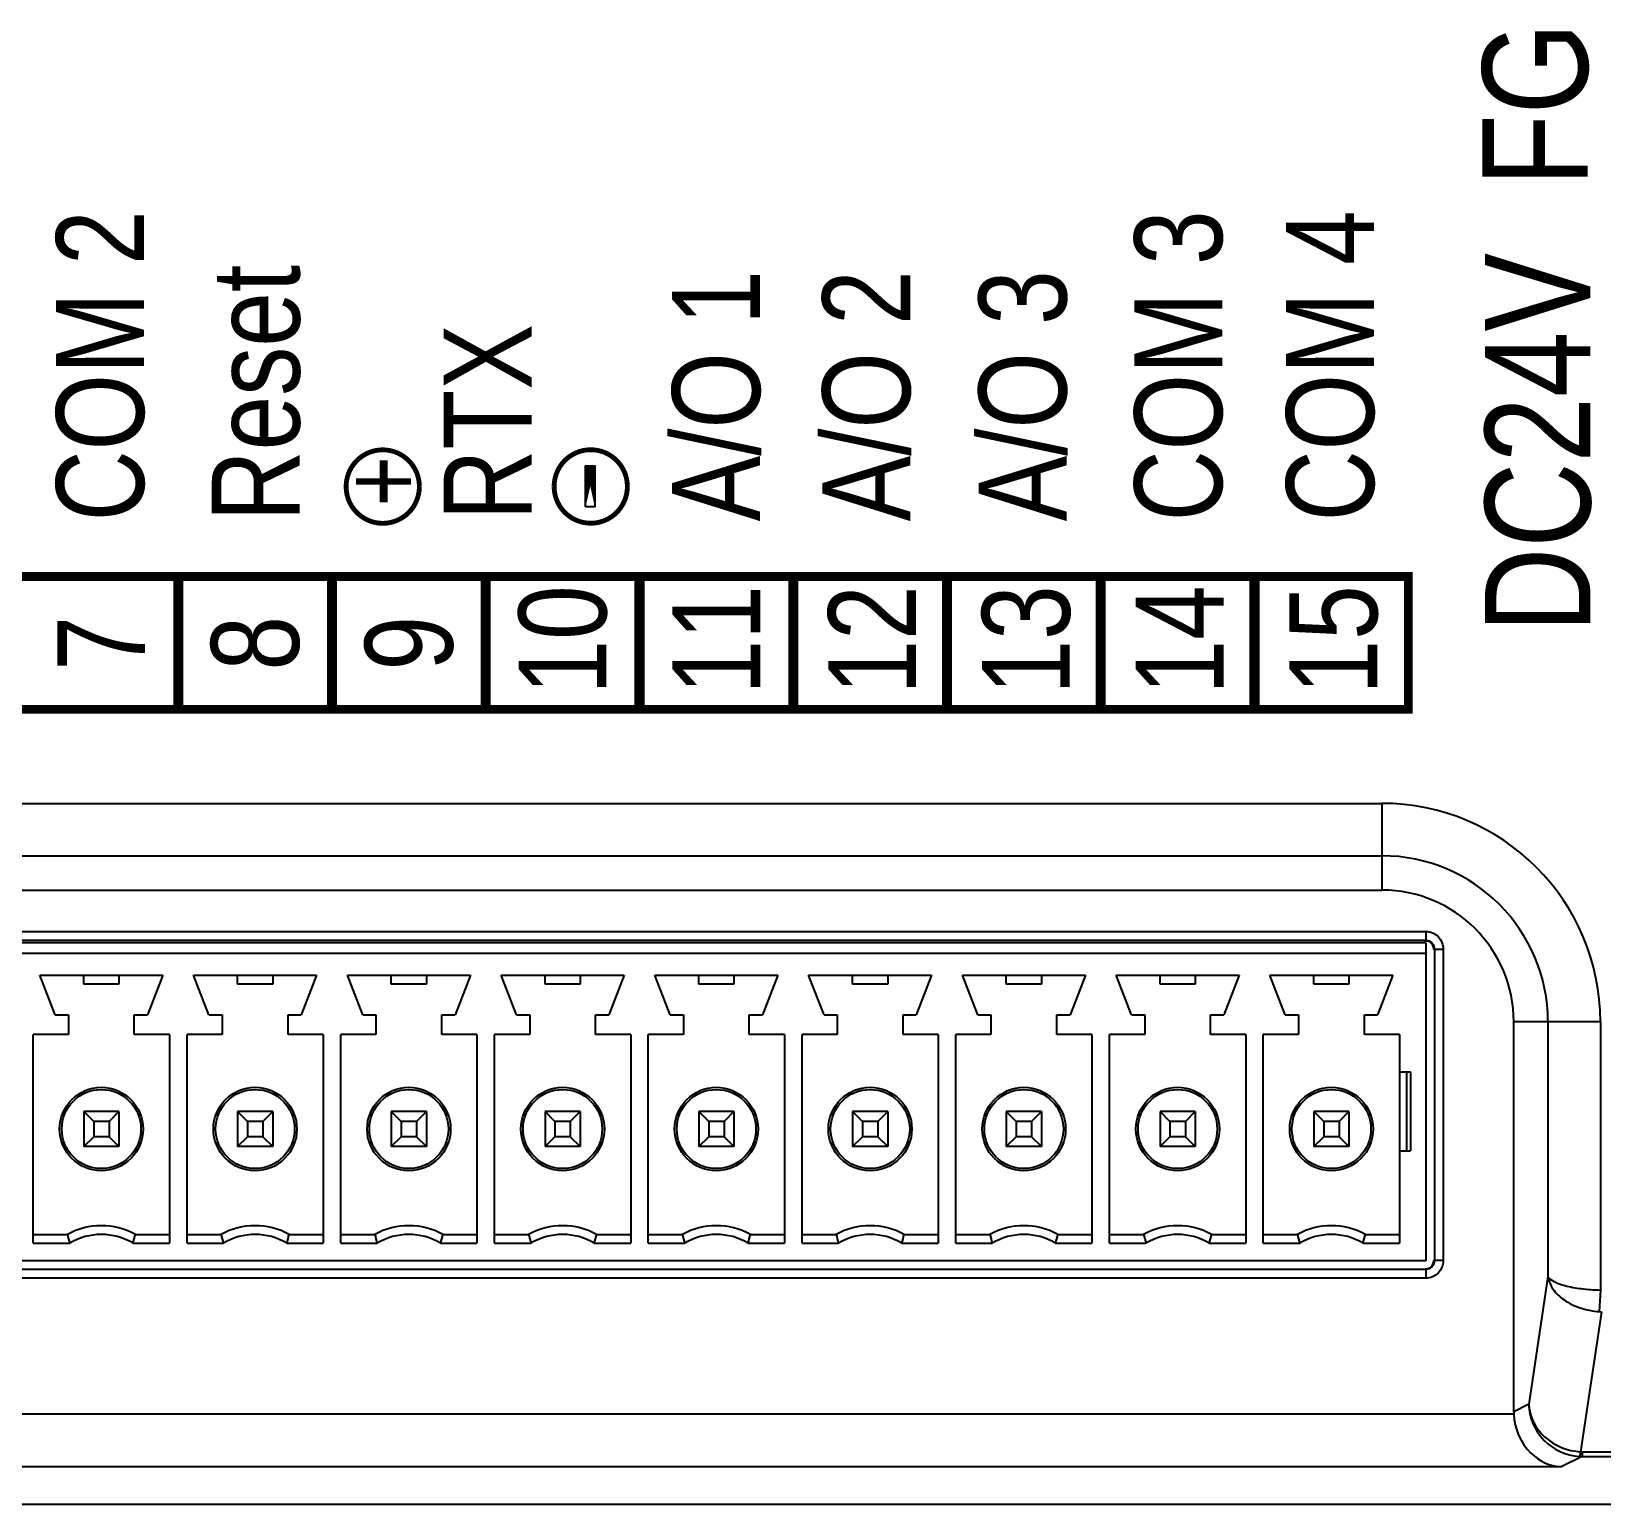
# Model space of a CAD drawing. Header units: millimetres. Extents: x 5329 to 6973, y -914 to -356.
# Drawn here: x 6565.53 to 6601.28, y -530.05 to -496.51 of the extents above; entities that cross this region are included whole.
import ezdxf

# ---------------------------------------------------------------- set-up
doc = ezdxf.new("R2010")
doc.units = ezdxf.units.MM
doc.layers.get('0').update_dxf_attribs({"linetype": 'CONTINUOUS'})
doc.styles.get("Standard").update_dxf_attribs({"font": 'gulim.ttc', "width": 0.8, "height": 2})

msp = doc.modelspace()

# ---------------------------------------------------------------- linework, layer by layer
at = {"color": 7, "linetype": 'Continuous'}
for p, q in [((6544.976, -514.086), (6596.276, -514.086)), ((6596.276, -514.086), (6596.276, -516.06)), ((6544.976, -515.279), (6596.276, -515.279)), ((6544.976, -516.06), (6596.276, -516.06)), ((6543.979, -517.003), (6597.272, -517.003)), ((6543.979, -517.203), (6597.272, -517.203)), ((6597.272, -517.003), (6597.272, -517.203)), ((6597.276, -517.26), (6543.976, -517.26)), ((6543.976, -517.5), (6597.276, -517.5)), ((6597.276, -517.26), (6597.276, -524.5)), ((6597.472, -517.403), (6597.672, -517.403)), ((6597.472, -517.403), (6597.472, -524.496)), ((6597.672, -517.403), (6597.672, -524.496)), ((6565.726, -518), (6568.526, -518)), ((6566.076, -518.9), (6565.726, -518)), ((6566.726, -518.2), (6566.726, -518)), ((6567.526, -518.2), (6566.726, -518.2)), ((6567.526, -518), (6567.526, -518.2)), ((6568.526, -518), (6568.176, -518.9)), ((6569.226, -518), (6572.026, -518)), ((6569.576, -518.9), (6569.226, -518)), ((6570.226, -518.2), (6570.226, -518)), ((6571.026, -518.2), (6570.226, -518.2)), ((6571.026, -518), (6571.026, -518.2)), ((6572.026, -518), (6571.676, -518.9)), ((6572.726, -518), (6575.526, -518)), ((6573.076, -518.9), (6572.726, -518)), ((6573.726, -518.2), (6573.726, -518)), ((6574.526, -518.2), (6573.726, -518.2)), ((6574.526, -518), (6574.526, -518.2)), ((6575.526, -518), (6575.176, -518.9)), ((6576.226, -518), (6579.026, -518)), ((6576.576, -518.9), (6576.226, -518)), ((6577.226, -518.2), (6577.226, -518)), ((6578.026, -518.2), (6577.226, -518.2)), ((6578.026, -518), (6578.026, -518.2)), ((6579.026, -518), (6578.676, -518.9)), ((6579.726, -518), (6582.526, -518)), ((6580.076, -518.9), (6579.726, -518)), ((6580.726, -518.2), (6580.726, -518)), ((6581.526, -518.2), (6580.726, -518.2)), ((6581.526, -518), (6581.526, -518.2)), ((6582.526, -518), (6582.176, -518.9)), ((6583.226, -518), (6586.026, -518)), ((6583.576, -518.9), (6583.226, -518)), ((6584.226, -518.2), (6584.226, -518)), ((6585.026, -518.2), (6584.226, -518.2)), ((6585.026, -518), (6585.026, -518.2)), ((6586.026, -518), (6585.676, -518.9)), ((6586.726, -518), (6589.526, -518)), ((6587.076, -518.9), (6586.726, -518)), ((6587.726, -518.2), (6587.726, -518)), ((6588.526, -518.2), (6587.726, -518.2)), ((6588.526, -518), (6588.526, -518.2)), ((6589.526, -518), (6589.176, -518.9)), ((6590.226, -518), (6593.026, -518)), ((6590.576, -518.9), (6590.226, -518)), ((6591.226, -518.2), (6591.226, -518)), ((6592.026, -518.2), (6591.226, -518.2)), ((6592.026, -518), (6592.026, -518.2)), ((6593.026, -518), (6592.676, -518.9)), ((6593.726, -518), (6596.526, -518)), ((6594.076, -518.9), (6593.726, -518)), ((6594.726, -518.2), (6594.726, -518)), ((6595.526, -518.2), (6594.726, -518.2)), ((6595.526, -518), (6595.526, -518.2)), ((6596.526, -518), (6596.176, -518.9)), ((6566.076, -518.9), (6566.376, -518.9)), ((6566.376, -518.9), (6566.376, -519.35)), ((6567.876, -518.9), (6568.176, -518.9)), ((6567.876, -519.35), (6567.876, -518.9)), ((6569.576, -518.9), (6569.876, -518.9)), ((6569.876, -518.9), (6569.876, -519.35)), ((6571.376, -518.9), (6571.676, -518.9)), ((6571.376, -519.35), (6571.376, -518.9)), ((6573.076, -518.9), (6573.376, -518.9)), ((6573.376, -518.9), (6573.376, -519.35)), ((6574.876, -518.9), (6575.176, -518.9)), ((6574.876, -519.35), (6574.876, -518.9)), ((6576.576, -518.9), (6576.876, -518.9)), ((6576.876, -518.9), (6576.876, -519.35)), ((6578.376, -518.9), (6578.676, -518.9)), ((6578.376, -519.35), (6578.376, -518.9)), ((6580.076, -518.9), (6580.376, -518.9)), ((6580.376, -518.9), (6580.376, -519.35)), ((6581.876, -518.9), (6582.176, -518.9)), ((6581.876, -519.35), (6581.876, -518.9)), ((6583.576, -518.9), (6583.876, -518.9)), ((6583.876, -518.9), (6583.876, -519.35)), ((6585.376, -518.9), (6585.676, -518.9)), ((6585.376, -519.35), (6585.376, -518.9)), ((6587.076, -518.9), (6587.376, -518.9)), ((6587.376, -518.9), (6587.376, -519.35)), ((6588.876, -518.9), (6589.176, -518.9)), ((6588.876, -519.35), (6588.876, -518.9)), ((6590.576, -518.9), (6590.876, -518.9)), ((6590.876, -518.9), (6590.876, -519.35)), ((6592.376, -518.9), (6592.676, -518.9)), ((6592.376, -519.35), (6592.376, -518.9)), ((6594.076, -518.9), (6594.376, -518.9)), ((6594.376, -518.9), (6594.376, -519.35)), ((6595.876, -518.9), (6596.176, -518.9)), ((6595.876, -519.35), (6595.876, -518.9)), ((6601.25, -519.06), (6599.276, -519.06)), ((6599.276, -527.937), (6599.276, -519.06)), ((6600.056, -519.06), (6600.056, -524.855)), ((6601.25, -519.06), (6601.25, -525.166)), ((6566.376, -519.35), (6565.576, -519.35)), ((6565.576, -524.1), (6565.576, -519.35)), ((6568.676, -519.35), (6567.876, -519.35)), ((6568.676, -519.35), (6568.676, -524.1)), ((6569.876, -519.35), (6569.076, -519.35)), ((6569.076, -524.1), (6569.076, -519.35)), ((6572.176, -519.35), (6571.376, -519.35)), ((6572.176, -519.35), (6572.176, -524.1)), ((6573.376, -519.35), (6572.576, -519.35)), ((6572.576, -524.1), (6572.576, -519.35)), ((6575.676, -519.35), (6574.876, -519.35)), ((6575.676, -519.35), (6575.676, -524.1)), ((6576.876, -519.35), (6576.076, -519.35)), ((6576.076, -524.1), (6576.076, -519.35)), ((6579.176, -519.35), (6578.376, -519.35)), ((6579.176, -519.35), (6579.176, -524.1)), ((6580.376, -519.35), (6579.576, -519.35)), ((6579.576, -524.1), (6579.576, -519.35)), ((6582.676, -519.35), (6581.876, -519.35)), ((6582.676, -519.35), (6582.676, -524.1)), ((6583.876, -519.35), (6583.076, -519.35)), ((6583.076, -524.1), (6583.076, -519.35)), ((6586.176, -519.35), (6585.376, -519.35)), ((6586.176, -519.35), (6586.176, -524.1)), ((6587.376, -519.35), (6586.576, -519.35)), ((6586.576, -524.1), (6586.576, -519.35)), ((6589.676, -519.35), (6588.876, -519.35)), ((6589.676, -519.35), (6589.676, -524.1)), ((6590.876, -519.35), (6590.076, -519.35)), ((6590.076, -524.1), (6590.076, -519.35)), ((6593.176, -519.35), (6592.376, -519.35)), ((6593.176, -519.35), (6593.176, -524.1)), ((6594.376, -519.35), (6593.576, -519.35)), ((6593.576, -524.1), (6593.576, -519.35)), ((6596.676, -519.35), (6595.876, -519.35)), ((6596.676, -519.35), (6596.676, -524.1)), ((6596.676, -520.2), (6596.926, -520.2)), ((6596.845, -522), (6596.845, -520.2)), ((6596.926, -520.2), (6596.926, -522)), ((6567.526, -521.1), (6566.726, -521.1)), ((6566.951, -521.325), (6566.726, -521.1)), ((6566.726, -521.1), (6566.726, -521.9)), ((6567.526, -521.1), (6567.301, -521.325)), ((6567.526, -521.1), (6567.526, -521.9)), ((6571.026, -521.1), (6570.226, -521.1)), ((6570.451, -521.325), (6570.226, -521.1)), ((6570.226, -521.1), (6570.226, -521.9)), ((6571.026, -521.1), (6570.801, -521.325)), ((6571.026, -521.1), (6571.026, -521.9)), ((6574.526, -521.1), (6573.726, -521.1)), ((6573.951, -521.325), (6573.726, -521.1)), ((6573.726, -521.1), (6573.726, -521.9)), ((6574.526, -521.1), (6574.301, -521.325)), ((6574.526, -521.1), (6574.526, -521.9)), ((6578.026, -521.1), (6577.226, -521.1)), ((6577.451, -521.325), (6577.226, -521.1)), ((6577.226, -521.1), (6577.226, -521.9)), ((6578.026, -521.1), (6577.801, -521.325)), ((6578.026, -521.1), (6578.026, -521.9)), ((6581.526, -521.1), (6580.726, -521.1)), ((6580.951, -521.325), (6580.726, -521.1)), ((6580.726, -521.1), (6580.726, -521.9)), ((6581.526, -521.1), (6581.301, -521.325)), ((6581.526, -521.1), (6581.526, -521.9)), ((6585.026, -521.1), (6584.226, -521.1)), ((6584.451, -521.325), (6584.226, -521.1)), ((6584.226, -521.1), (6584.226, -521.9)), ((6585.026, -521.1), (6584.801, -521.325)), ((6585.026, -521.1), (6585.026, -521.9)), ((6588.526, -521.1), (6587.726, -521.1)), ((6587.951, -521.325), (6587.726, -521.1)), ((6587.726, -521.1), (6587.726, -521.9)), ((6588.526, -521.1), (6588.301, -521.325)), ((6588.526, -521.1), (6588.526, -521.9)), ((6592.026, -521.1), (6591.226, -521.1)), ((6591.451, -521.325), (6591.226, -521.1)), ((6591.226, -521.1), (6591.226, -521.9)), ((6592.026, -521.1), (6591.801, -521.325)), ((6592.026, -521.1), (6592.026, -521.9)), ((6595.526, -521.1), (6594.726, -521.1)), ((6594.951, -521.325), (6594.726, -521.1)), ((6594.726, -521.1), (6594.726, -521.9)), ((6595.526, -521.1), (6595.301, -521.325)), ((6595.526, -521.1), (6595.526, -521.9)), ((6567.301, -521.325), (6566.951, -521.325)), ((6566.951, -521.325), (6566.951, -521.675)), ((6567.301, -521.325), (6567.301, -521.675)), ((6570.801, -521.325), (6570.451, -521.325)), ((6570.451, -521.325), (6570.451, -521.675)), ((6570.801, -521.325), (6570.801, -521.675)), ((6574.301, -521.325), (6573.951, -521.325)), ((6573.951, -521.325), (6573.951, -521.675)), ((6574.301, -521.325), (6574.301, -521.675)), ((6577.801, -521.325), (6577.451, -521.325)), ((6577.451, -521.325), (6577.451, -521.675)), ((6577.801, -521.325), (6577.801, -521.675)), ((6581.301, -521.325), (6580.951, -521.325)), ((6580.951, -521.325), (6580.951, -521.675)), ((6581.301, -521.325), (6581.301, -521.675)), ((6584.801, -521.325), (6584.451, -521.325)), ((6584.451, -521.325), (6584.451, -521.675)), ((6584.801, -521.325), (6584.801, -521.675)), ((6588.301, -521.325), (6587.951, -521.325)), ((6587.951, -521.325), (6587.951, -521.675)), ((6588.301, -521.325), (6588.301, -521.675)), ((6591.801, -521.325), (6591.451, -521.325)), ((6591.451, -521.325), (6591.451, -521.675)), ((6591.801, -521.325), (6591.801, -521.675)), ((6595.301, -521.325), (6594.951, -521.325)), ((6594.951, -521.325), (6594.951, -521.675)), ((6595.301, -521.325), (6595.301, -521.675)), ((6566.726, -521.9), (6566.951, -521.675)), ((6567.301, -521.675), (6566.951, -521.675)), ((6567.301, -521.675), (6567.526, -521.9)), ((6570.226, -521.9), (6570.451, -521.675)), ((6570.801, -521.675), (6570.451, -521.675)), ((6570.801, -521.675), (6571.026, -521.9)), ((6573.726, -521.9), (6573.951, -521.675)), ((6574.301, -521.675), (6573.951, -521.675)), ((6574.301, -521.675), (6574.526, -521.9)), ((6577.226, -521.9), (6577.451, -521.675)), ((6577.801, -521.675), (6577.451, -521.675)), ((6577.801, -521.675), (6578.026, -521.9)), ((6580.726, -521.9), (6580.951, -521.675)), ((6581.301, -521.675), (6580.951, -521.675)), ((6581.301, -521.675), (6581.526, -521.9)), ((6584.226, -521.9), (6584.451, -521.675)), ((6584.801, -521.675), (6584.451, -521.675)), ((6584.801, -521.675), (6585.026, -521.9)), ((6587.726, -521.9), (6587.951, -521.675)), ((6588.301, -521.675), (6587.951, -521.675)), ((6588.301, -521.675), (6588.526, -521.9)), ((6591.226, -521.9), (6591.451, -521.675)), ((6591.801, -521.675), (6591.451, -521.675)), ((6591.801, -521.675), (6592.026, -521.9)), ((6594.726, -521.9), (6594.951, -521.675)), ((6595.301, -521.675), (6594.951, -521.675)), ((6595.301, -521.675), (6595.526, -521.9)), ((6567.526, -521.9), (6566.726, -521.9)), ((6571.026, -521.9), (6570.226, -521.9)), ((6574.526, -521.9), (6573.726, -521.9)), ((6578.026, -521.9), (6577.226, -521.9)), ((6581.526, -521.9), (6580.726, -521.9)), ((6585.026, -521.9), (6584.226, -521.9)), ((6588.526, -521.9), (6587.726, -521.9)), ((6592.026, -521.9), (6591.226, -521.9)), ((6595.526, -521.9), (6594.726, -521.9)), ((6596.676, -522), (6596.926, -522)), ((6565.576, -523.9), (6566.351, -523.9)), ((6567.9, -523.9), (6568.676, -523.9)), ((6569.076, -523.9), (6569.851, -523.9)), ((6571.4, -523.9), (6572.176, -523.9)), ((6572.576, -523.9), (6573.351, -523.9)), ((6574.9, -523.9), (6575.676, -523.9)), ((6576.076, -523.9), (6576.851, -523.9)), ((6578.4, -523.9), (6579.176, -523.9)), ((6579.576, -523.9), (6580.351, -523.9)), ((6581.9, -523.9), (6582.676, -523.9)), ((6583.076, -523.9), (6583.851, -523.9)), ((6585.4, -523.9), (6586.176, -523.9)), ((6586.576, -523.9), (6587.351, -523.9)), ((6588.9, -523.9), (6589.676, -523.9)), ((6590.076, -523.9), (6590.851, -523.9)), ((6592.4, -523.9), (6593.176, -523.9)), ((6593.576, -523.9), (6594.351, -523.9)), ((6595.9, -523.9), (6596.676, -523.9)), ((6565.576, -524.1), (6566.405, -524.1)), ((6567.847, -524.1), (6568.676, -524.1)), ((6569.076, -524.1), (6569.905, -524.1)), ((6571.347, -524.1), (6572.176, -524.1)), ((6572.576, -524.1), (6573.405, -524.1)), ((6574.847, -524.1), (6575.676, -524.1)), ((6576.076, -524.1), (6576.905, -524.1)), ((6578.347, -524.1), (6579.176, -524.1)), ((6579.576, -524.1), (6580.405, -524.1)), ((6581.847, -524.1), (6582.676, -524.1)), ((6583.076, -524.1), (6583.905, -524.1)), ((6585.347, -524.1), (6586.176, -524.1)), ((6586.576, -524.1), (6587.405, -524.1)), ((6588.847, -524.1), (6589.676, -524.1)), ((6590.076, -524.1), (6590.905, -524.1)), ((6592.347, -524.1), (6593.176, -524.1)), ((6593.576, -524.1), (6594.405, -524.1)), ((6595.847, -524.1), (6596.676, -524.1)), ((6597.276, -524.5), (6543.976, -524.5)), ((6597.272, -524.696), (6543.979, -524.696)), ((6597.272, -524.696), (6597.272, -524.896)), ((6597.672, -524.496), (6597.472, -524.496)), ((6597.272, -524.896), (6543.979, -524.896)), ((6600.056, -524.855), (6599.619, -527.766)), ((6601.25, -525.166), (6601.223, -525.656)), ((6601.277, -525.659), (6600.798, -528.847)), ((6599.619, -527.766), (6599.276, -527.937)), ((6599.277, -527.994), (6541.975, -527.994)), ((6600.831, -528.956), (6600.356, -529.192)), ((6600.831, -528.848), (6630.912, -528.848)), ((6600.831, -528.848), (6600.831, -528.956)), ((6600.831, -528.956), (6630.912, -528.956)), ((6600.356, -529.192), (6540.895, -529.192)), ((6640.747, -530.05), (6436.146, -530.05))]:
    msp.add_line(p, q, dxfattribs=at)
at = {"color": 0, "const_width": 0.11, "elevation": 98.478}
for points in [[(6574.365, -506.875), (6574.364, -506.86), (6574.364, -506.845), (6574.363, -506.83), (6574.362, -506.815), (6574.361, -506.8), (6574.36, -506.785), (6574.358, -506.77), (6574.356, -506.755), (6574.354, -506.741), (6574.351, -506.726), (6574.348, -506.711), (6574.345, -506.696), (6574.342, -506.681), (6574.338, -506.667), (6574.334, -506.652), (6574.33, -506.638), (6574.326, -506.623), (6574.321, -506.609), (6574.316, -506.594), (6574.311, -506.58), (6574.306, -506.566), (6574.3, -506.552), (6574.294, -506.538), (6574.288, -506.524), (6574.281, -506.511), (6574.275, -506.497), (6574.268, -506.484), (6574.261, -506.471), (6574.253, -506.457), (6574.246, -506.444), (6574.238, -506.431), (6574.23, -506.419), (6574.221, -506.406), (6574.213, -506.394), (6574.204, -506.381), (6574.195, -506.369), (6574.186, -506.357), (6574.177, -506.346), (6574.167, -506.334), (6574.157, -506.323), (6574.147, -506.311), (6574.137, -506.3), (6574.126, -506.289), (6574.116, -506.279), (6574.105, -506.268), (6574.094, -506.258), (6574.083, -506.248), (6574.071, -506.238), (6574.06, -506.228), (6574.048, -506.219), (6574.036, -506.21), (6574.024, -506.201), (6574.012, -506.192), (6573.999, -506.183), (6573.987, -506.175), (6573.974, -506.167), (6573.961, -506.159), (6573.948, -506.151), (6573.935, -506.144), (6573.922, -506.136), (6573.909, -506.129), (6573.895, -506.123), (6573.881, -506.116), (6573.868, -506.11), (6573.854, -506.104), (6573.84, -506.098), (6573.826, -506.093), (6573.812, -506.088), (6573.797, -506.083), (6573.783, -506.078), (6573.769, -506.074), (6573.754, -506.069), (6573.74, -506.065), (6573.725, -506.062), (6573.71, -506.058), (6573.696, -506.055), (6573.681, -506.052), (6573.666, -506.05), (6573.651, -506.048), (6573.636, -506.046), (6573.621, -506.044), (6573.606, -506.042), (6573.591, -506.041), (6573.576, -506.04), (6573.561, -506.039), (6573.546, -506.039), (6573.531, -506.039), (6573.516, -506.039), (6573.501, -506.039), (6573.486, -506.04), (6573.471, -506.041), (6573.455, -506.042), (6573.44, -506.044), (6573.426, -506.046), (6573.411, -506.048), (6573.396, -506.05), (6573.381, -506.053), (6573.366, -506.055), (6573.351, -506.059), (6573.337, -506.062), (6573.322, -506.066), (6573.307, -506.07), (6573.293, -506.074), (6573.278, -506.078), (6573.264, -506.083), (6573.25, -506.088), (6573.236, -506.093), (6573.222, -506.099), (6573.208, -506.104), (6573.194, -506.11), (6573.18, -506.116), (6573.167, -506.123), (6573.153, -506.13), (6573.14, -506.137), (6573.126, -506.144), (6573.113, -506.151), (6573.1, -506.159), (6573.087, -506.167), (6573.075, -506.175), (6573.062, -506.184), (6573.05, -506.192), (6573.038, -506.201), (6573.026, -506.21), (6573.014, -506.219), (6573.002, -506.229), (6572.99, -506.238), (6572.979, -506.248), (6572.968, -506.258), (6572.957, -506.269), (6572.946, -506.279), (6572.935, -506.29), (6572.925, -506.301), (6572.915, -506.312), (6572.905, -506.323), (6572.895, -506.335), (6572.885, -506.346), (6572.876, -506.358), (6572.867, -506.37), (6572.858, -506.382), (6572.849, -506.394), (6572.84, -506.407), (6572.832, -506.419), (6572.824, -506.432), (6572.816, -506.445), (6572.809, -506.458), (6572.801, -506.471), (6572.794, -506.484), (6572.787, -506.498), (6572.781, -506.511), (6572.774, -506.525), (6572.768, -506.539), (6572.762, -506.553), (6572.756, -506.567), (6572.751, -506.581), (6572.746, -506.595), (6572.741, -506.609), (6572.736, -506.624), (6572.732, -506.638), (6572.728, -506.653), (6572.724, -506.667), (6572.72, -506.682), (6572.717, -506.697), (6572.714, -506.712), (6572.711, -506.726), (6572.709, -506.741), (6572.706, -506.756), (6572.704, -506.771), (6572.703, -506.786), (6572.701, -506.801), (6572.7, -506.816), (6572.699, -506.831), (6572.698, -506.846), (6572.698, -506.861), (6572.698, -506.876)], [(6577.432, -506.873), (6577.433, -506.858), (6577.433, -506.843), (6577.434, -506.828), (6577.435, -506.813), (6577.436, -506.798), (6577.437, -506.783), (6577.439, -506.768), (6577.441, -506.753), (6577.443, -506.739), (6577.446, -506.724), (6577.449, -506.709), (6577.452, -506.694), (6577.455, -506.679), (6577.459, -506.665), (6577.463, -506.65), (6577.467, -506.636), (6577.471, -506.621), (6577.476, -506.607), (6577.481, -506.592), (6577.486, -506.578), (6577.491, -506.564), (6577.497, -506.55), (6577.503, -506.536), (6577.509, -506.522), (6577.516, -506.509), (6577.522, -506.495), (6577.529, -506.482), (6577.536, -506.469), (6577.544, -506.455), (6577.551, -506.442), (6577.559, -506.429), (6577.567, -506.417), (6577.576, -506.404), (6577.584, -506.392), (6577.593, -506.379), (6577.602, -506.367), (6577.611, -506.355), (6577.62, -506.344), (6577.63, -506.332), (6577.64, -506.321), (6577.65, -506.309), (6577.66, -506.298), (6577.671, -506.287), (6577.681, -506.277), (6577.692, -506.266), (6577.703, -506.256), (6577.714, -506.246), (6577.726, -506.236), (6577.737, -506.226), (6577.749, -506.217), (6577.761, -506.208), (6577.773, -506.198), (6577.785, -506.19), (6577.798, -506.181), (6577.81, -506.173), (6577.823, -506.165), (6577.836, -506.157), (6577.849, -506.149), (6577.862, -506.142), (6577.875, -506.134), (6577.888, -506.127), (6577.902, -506.121), (6577.916, -506.114), (6577.929, -506.108), (6577.943, -506.102), (6577.957, -506.096), (6577.971, -506.091), (6577.985, -506.086), (6578, -506.081), (6578.014, -506.076), (6578.028, -506.071), (6578.043, -506.067), (6578.057, -506.063), (6578.072, -506.06), (6578.087, -506.056), (6578.101, -506.053), (6578.116, -506.05), (6578.131, -506.048), (6578.146, -506.046), (6578.161, -506.043), (6578.176, -506.042), (6578.191, -506.04), (6578.206, -506.039), (6578.221, -506.038), (6578.236, -506.037), (6578.251, -506.037), (6578.266, -506.037), (6578.281, -506.037), (6578.296, -506.037), (6578.311, -506.038), (6578.327, -506.039), (6578.342, -506.04), (6578.357, -506.042), (6578.372, -506.044), (6578.386, -506.046), (6578.401, -506.048), (6578.416, -506.051), (6578.431, -506.053), (6578.446, -506.057), (6578.461, -506.06), (6578.475, -506.064), (6578.49, -506.067), (6578.504, -506.072), (6578.519, -506.076), (6578.533, -506.081), (6578.547, -506.086), (6578.561, -506.091), (6578.575, -506.096), (6578.589, -506.102), (6578.603, -506.108), (6578.617, -506.114), (6578.631, -506.121), (6578.644, -506.128), (6578.657, -506.135), (6578.671, -506.142), (6578.684, -506.149), (6578.697, -506.157), (6578.71, -506.165), (6578.722, -506.173), (6578.735, -506.181), (6578.747, -506.19), (6578.759, -506.199), (6578.771, -506.208), (6578.783, -506.217), (6578.795, -506.227), (6578.807, -506.236), (6578.818, -506.246), (6578.829, -506.256), (6578.84, -506.267), (6578.851, -506.277), (6578.862, -506.288), (6578.872, -506.299), (6578.882, -506.31), (6578.892, -506.321), (6578.902, -506.333), (6578.912, -506.344), (6578.921, -506.356), (6578.93, -506.368), (6578.939, -506.38), (6578.948, -506.392), (6578.957, -506.405), (6578.965, -506.417), (6578.973, -506.43), (6578.981, -506.443), (6578.988, -506.456), (6578.996, -506.469), (6579.003, -506.482), (6579.01, -506.496), (6579.016, -506.509), (6579.023, -506.523), (6579.029, -506.537), (6579.035, -506.551), (6579.041, -506.565), (6579.046, -506.579), (6579.051, -506.593), (6579.056, -506.607), (6579.061, -506.622), (6579.065, -506.636), (6579.069, -506.651), (6579.073, -506.665), (6579.077, -506.68), (6579.08, -506.695), (6579.083, -506.71), (6579.086, -506.724), (6579.088, -506.739), (6579.091, -506.754), (6579.093, -506.769), (6579.094, -506.784), (6579.096, -506.799), (6579.097, -506.814), (6579.098, -506.829), (6579.099, -506.844), (6579.099, -506.859), (6579.099, -506.874)], [(6574.365, -506.874), (6574.364, -506.889), (6574.364, -506.904), (6574.363, -506.919), (6574.362, -506.934), (6574.361, -506.949), (6574.36, -506.964), (6574.358, -506.979), (6574.356, -506.994), (6574.354, -507.009), (6574.351, -507.024), (6574.348, -507.038), (6574.345, -507.053), (6574.342, -507.068), (6574.338, -507.083), (6574.334, -507.097), (6574.33, -507.112), (6574.326, -507.126), (6574.321, -507.141), (6574.316, -507.155), (6574.311, -507.169), (6574.306, -507.183), (6574.3, -507.197), (6574.294, -507.211), (6574.288, -507.225), (6574.281, -507.239), (6574.275, -507.252), (6574.268, -507.266), (6574.261, -507.279), (6574.253, -507.292), (6574.246, -507.305), (6574.238, -507.318), (6574.23, -507.331), (6574.221, -507.343), (6574.213, -507.356), (6574.204, -507.368), (6574.195, -507.38), (6574.186, -507.392), (6574.177, -507.404), (6574.167, -507.415), (6574.157, -507.427), (6574.147, -507.438), (6574.137, -507.449), (6574.126, -507.46), (6574.116, -507.471), (6574.105, -507.481), (6574.094, -507.491), (6574.083, -507.502), (6574.071, -507.511), (6574.06, -507.521), (6574.048, -507.531), (6574.036, -507.54), (6574.024, -507.549), (6574.012, -507.558), (6573.999, -507.566), (6573.987, -507.575), (6573.974, -507.583), (6573.961, -507.591), (6573.948, -507.598), (6573.935, -507.606), (6573.922, -507.613), (6573.909, -507.62), (6573.895, -507.627), (6573.881, -507.633), (6573.868, -507.639), (6573.854, -507.645), (6573.84, -507.651), (6573.826, -507.657), (6573.812, -507.662), (6573.797, -507.667), (6573.783, -507.671), (6573.769, -507.676), (6573.754, -507.68), (6573.74, -507.684), (6573.725, -507.688), (6573.71, -507.691), (6573.696, -507.694), (6573.681, -507.697), (6573.666, -507.699), (6573.651, -507.702), (6573.636, -507.704), (6573.621, -507.706), (6573.606, -507.707), (6573.591, -507.708), (6573.576, -507.709), (6573.561, -507.71), (6573.546, -507.71), (6573.531, -507.711), (6573.516, -507.71), (6573.501, -507.71), (6573.486, -507.709), (6573.471, -507.708), (6573.455, -507.707), (6573.44, -507.706), (6573.426, -507.704), (6573.411, -507.702), (6573.396, -507.699), (6573.381, -507.697), (6573.366, -507.694), (6573.351, -507.691), (6573.337, -507.687), (6573.322, -507.684), (6573.307, -507.68), (6573.293, -507.676), (6573.278, -507.671), (6573.264, -507.667), (6573.25, -507.662), (6573.236, -507.656), (6573.222, -507.651), (6573.208, -507.645), (6573.194, -507.639), (6573.18, -507.633), (6573.167, -507.626), (6573.153, -507.62), (6573.14, -507.613), (6573.126, -507.605), (6573.113, -507.598), (6573.1, -507.59), (6573.087, -507.582), (6573.075, -507.574), (6573.062, -507.566), (6573.05, -507.557), (6573.038, -507.548), (6573.026, -507.539), (6573.014, -507.53), (6573.002, -507.521), (6572.99, -507.511), (6572.979, -507.501), (6572.968, -507.491), (6572.957, -507.481), (6572.946, -507.47), (6572.935, -507.459), (6572.925, -507.449), (6572.915, -507.437), (6572.905, -507.426), (6572.895, -507.415), (6572.885, -507.403), (6572.876, -507.391), (6572.867, -507.379), (6572.858, -507.367), (6572.849, -507.355), (6572.84, -507.343), (6572.832, -507.33), (6572.824, -507.317), (6572.816, -507.304), (6572.809, -507.291), (6572.801, -507.278), (6572.794, -507.265), (6572.787, -507.251), (6572.781, -507.238), (6572.774, -507.224), (6572.768, -507.21), (6572.762, -507.197), (6572.756, -507.183), (6572.751, -507.168), (6572.746, -507.154), (6572.741, -507.14), (6572.736, -507.126), (6572.732, -507.111), (6572.728, -507.097), (6572.724, -507.082), (6572.72, -507.067), (6572.717, -507.053), (6572.714, -507.038), (6572.711, -507.023), (6572.709, -507.008), (6572.706, -506.993), (6572.704, -506.978), (6572.703, -506.963), (6572.701, -506.948), (6572.7, -506.933), (6572.699, -506.918), (6572.698, -506.903), (6572.698, -506.888), (6572.698, -506.873)], [(6577.432, -506.872), (6577.433, -506.887), (6577.433, -506.902), (6577.434, -506.917), (6577.435, -506.932), (6577.436, -506.947), (6577.437, -506.962), (6577.439, -506.977), (6577.441, -506.992), (6577.443, -507.007), (6577.446, -507.022), (6577.449, -507.036), (6577.452, -507.051), (6577.455, -507.066), (6577.459, -507.081), (6577.463, -507.095), (6577.467, -507.11), (6577.471, -507.124), (6577.476, -507.139), (6577.481, -507.153), (6577.486, -507.167), (6577.491, -507.181), (6577.497, -507.195), (6577.503, -507.209), (6577.509, -507.223), (6577.516, -507.237), (6577.522, -507.25), (6577.529, -507.263), (6577.536, -507.277), (6577.544, -507.29), (6577.551, -507.303), (6577.559, -507.316), (6577.567, -507.329), (6577.576, -507.341), (6577.584, -507.354), (6577.593, -507.366), (6577.602, -507.378), (6577.611, -507.39), (6577.62, -507.402), (6577.63, -507.413), (6577.64, -507.425), (6577.65, -507.436), (6577.66, -507.447), (6577.671, -507.458), (6577.681, -507.469), (6577.692, -507.479), (6577.703, -507.489), (6577.714, -507.499), (6577.726, -507.509), (6577.737, -507.519), (6577.749, -507.528), (6577.761, -507.538), (6577.773, -507.547), (6577.785, -507.556), (6577.798, -507.564), (6577.81, -507.573), (6577.823, -507.581), (6577.836, -507.589), (6577.849, -507.596), (6577.862, -507.604), (6577.875, -507.611), (6577.888, -507.618), (6577.902, -507.625), (6577.916, -507.631), (6577.929, -507.637), (6577.943, -507.643), (6577.957, -507.649), (6577.971, -507.655), (6577.985, -507.66), (6578, -507.665), (6578.014, -507.669), (6578.028, -507.674), (6578.043, -507.678), (6578.057, -507.682), (6578.072, -507.686), (6578.087, -507.689), (6578.101, -507.692), (6578.116, -507.695), (6578.131, -507.697), (6578.146, -507.7), (6578.161, -507.702), (6578.176, -507.704), (6578.191, -507.705), (6578.206, -507.706), (6578.221, -507.707), (6578.236, -507.708), (6578.251, -507.708), (6578.266, -507.708), (6578.281, -507.708), (6578.296, -507.708), (6578.311, -507.707), (6578.327, -507.706), (6578.342, -507.705), (6578.357, -507.703), (6578.372, -507.702), (6578.386, -507.7), (6578.401, -507.697), (6578.416, -507.695), (6578.431, -507.692), (6578.446, -507.689), (6578.461, -507.685), (6578.475, -507.682), (6578.49, -507.678), (6578.504, -507.674), (6578.519, -507.669), (6578.533, -507.664), (6578.547, -507.659), (6578.561, -507.654), (6578.575, -507.649), (6578.589, -507.643), (6578.603, -507.637), (6578.617, -507.631), (6578.631, -507.624), (6578.644, -507.618), (6578.657, -507.611), (6578.671, -507.603), (6578.684, -507.596), (6578.697, -507.588), (6578.71, -507.58), (6578.722, -507.572), (6578.735, -507.564), (6578.747, -507.555), (6578.759, -507.546), (6578.771, -507.537), (6578.783, -507.528), (6578.795, -507.519), (6578.807, -507.509), (6578.818, -507.499), (6578.829, -507.489), (6578.84, -507.479), (6578.851, -507.468), (6578.862, -507.457), (6578.872, -507.447), (6578.882, -507.435), (6578.892, -507.424), (6578.902, -507.413), (6578.912, -507.401), (6578.921, -507.389), (6578.93, -507.377), (6578.939, -507.365), (6578.948, -507.353), (6578.957, -507.341), (6578.965, -507.328), (6578.973, -507.315), (6578.981, -507.302), (6578.988, -507.289), (6578.996, -507.276), (6579.003, -507.263), (6579.01, -507.249), (6579.016, -507.236), (6579.023, -507.222), (6579.029, -507.208), (6579.035, -507.195), (6579.041, -507.181), (6579.046, -507.166), (6579.051, -507.152), (6579.056, -507.138), (6579.061, -507.124), (6579.065, -507.109), (6579.069, -507.095), (6579.073, -507.08), (6579.077, -507.065), (6579.08, -507.051), (6579.083, -507.036), (6579.086, -507.021), (6579.088, -507.006), (6579.091, -506.991), (6579.093, -506.976), (6579.094, -506.961), (6579.096, -506.946), (6579.097, -506.931), (6579.098, -506.916), (6579.099, -506.901), (6579.099, -506.886), (6579.099, -506.871)]]:
    msp.add_lwpolyline(points, dxfattribs=at)
at = {"color": 0, "const_width": 0.211, "elevation": 98.478, "flags": 128}
msp.add_lwpolyline([(6578.255, -507.337), (6578.255, -506.402)], close=True, dxfattribs=at)
at = {"color": 0, "elevation": 98.478}
msp.add_lwpolyline([(6578.15, -507.337), (6578.15, -506.402), (6578.36, -506.402), (6578.36, -507.337)], close=True, dxfattribs=at)
at = {"const_width": 0.2, "elevation": 6.261}
msp.add_lwpolyline([(6544.376, -511.948), (6544.376, -508.921), (6596.876, -508.921), (6596.876, -511.948)], close=True, dxfattribs=at)
at = {"const_width": 0.23, "elevation": 44.4}
for points in [[(6568.876, -511.921), (6568.876, -508.921)], [(6572.376, -511.921), (6572.376, -508.921)], [(6575.876, -511.921), (6575.876, -508.921)], [(6579.376, -511.921), (6579.376, -508.921)], [(6582.876, -511.921), (6582.876, -508.921)], [(6586.376, -511.921), (6586.376, -508.921)], [(6589.876, -511.921), (6589.876, -508.921)], [(6593.376, -511.921), (6593.376, -508.921)]]:
    msp.add_lwpolyline(points, dxfattribs=at)
at = {"color": 7, "linetype": 'Continuous'}
for centre, radius in [((6567.126, -521.5), 0.95), ((6567.126, -521.5), 0.9), ((6570.626, -521.5), 0.95), ((6570.626, -521.5), 0.9), ((6574.126, -521.5), 0.95), ((6574.126, -521.5), 0.9), ((6577.626, -521.5), 0.95), ((6577.626, -521.5), 0.9), ((6581.126, -521.5), 0.95), ((6581.126, -521.5), 0.9), ((6584.626, -521.5), 0.95), ((6584.626, -521.5), 0.9), ((6588.126, -521.5), 0.95), ((6588.126, -521.5), 0.9), ((6591.626, -521.5), 0.95), ((6591.626, -521.5), 0.9), ((6595.126, -521.5), 0.95), ((6595.126, -521.5), 0.9)]:
    msp.add_circle(centre, radius, dxfattribs=at)
for centre, radius, start, end in [((6596.276, -519.06), 4.974, 0, 90), ((6596.276, -519.06), 3.78, 0, 90), ((6596.276, -519.06), 3, 0, 90), ((6567.126, -525.3), 1.6, 61.0451, 118.9555), ((6577.571, -521.006), 11.586, 194.4604, 195.4842), ((6567.126, -525.3), 1.4, 58.9973, 121.0023), ((6556.682, -521.007), 11.586, 344.5162, 345.54), ((6570.626, -525.3), 1.6, 61.0451, 118.9555), ((6581.07, -521.007), 11.586, 194.4603, 195.4841), ((6570.626, -525.3), 1.4, 58.9973, 121.0023), ((6560.182, -521.007), 11.586, 344.5162, 345.54), ((6574.126, -525.3), 1.6, 61.0451, 118.9554), ((6584.57, -521.007), 11.586, 194.4602, 195.4841), ((6574.126, -525.3), 1.4, 58.9973, 121.0023), ((6563.682, -521.007), 11.586, 344.5162, 345.54), ((6577.626, -525.3), 1.6, 61.045, 118.9554), ((6588.07, -521.007), 11.586, 194.4602, 195.484), ((6577.626, -525.3), 1.4, 58.9973, 121.0024), ((6567.182, -521.007), 11.586, 344.5162, 345.54), ((6581.126, -525.3), 1.6, 61.045, 118.9551), ((6591.57, -521.007), 11.585, 194.4597, 195.4836), ((6581.126, -525.3), 1.4, 58.9973, 121.0027), ((6570.682, -521.007), 11.586, 344.5162, 345.54), ((6584.626, -525.3), 1.6, 61.045, 118.9551), ((6595.07, -521.007), 11.585, 194.4597, 195.4836), ((6584.626, -525.3), 1.4, 58.9973, 121.0027), ((6574.182, -521.007), 11.586, 344.5162, 345.54), ((6588.126, -525.3), 1.6, 61.045, 118.9551), ((6598.57, -521.007), 11.585, 194.4597, 195.4836), ((6588.126, -525.3), 1.4, 58.9973, 121.0027), ((6577.682, -521.007), 11.586, 344.5162, 345.54), ((6591.626, -525.3), 1.6, 61.045, 118.9551), ((6602.07, -521.007), 11.585, 194.4597, 195.4836), ((6591.626, -525.3), 1.4, 58.9973, 121.0027), ((6581.182, -521.007), 11.585, 344.5164, 345.5402), ((6595.126, -525.3), 1.6, 61.045, 118.9551), ((6605.57, -521.007), 11.585, 194.4597, 195.4835), ((6595.126, -525.3), 1.4, 58.9973, 121.0027), ((6584.682, -521.007), 11.585, 344.5164, 345.5402), ((6601.277, -524.674), 0.493, 266.8776, 270.0014), ((6600.834, -527.81), 1.146, 266.5822, 269.8467)]:
    msp.add_arc(centre, radius, start, end, dxfattribs=at)
for centre, major_axis, ratio, start_param, end_param in [((6597.26, -517.415), (-0.141, -0.141), 0.999695, 2.356347, 3.926839), ((6597.26, -524.484), (-0.141, 0.141), 0.999695, 2.356347, 3.926839), ((6600.482, -527.931), (1.081, 0.539), 0.993174, 2.681774, 2.728663)]:
    msp.add_ellipse(centre, major_axis=major_axis, ratio=ratio, start_param=start_param, end_param=end_param, dxfattribs=at)
for points, knots in [([(6597.272, -517.003), (6597.374, -517.003), (6597.587, -517.088), (6597.672, -517.301), (6597.672, -517.403)], [0, 0, 0, 0, 0.499718, 1, 1, 1, 1]), ([(6597.272, -517.203), (6597.323, -517.203), (6597.43, -517.246), (6597.472, -517.352), (6597.472, -517.403)], [0, 0, 0, 0, 0.499718, 1, 1, 1, 1]), ([(6597.672, -524.496), (6597.672, -524.598), (6597.587, -524.811), (6597.375, -524.896), (6597.272, -524.896)], [0, 0, 0, 0, 0.499718, 1, 1, 1, 1]), ([(6597.472, -524.496), (6597.472, -524.547), (6597.43, -524.654), (6597.323, -524.696), (6597.272, -524.696)], [0, 0, 0, 0, 0.499718, 1, 1, 1, 1]), ([(6600.056, -524.855), (6600.077, -524.906), (6600.213, -524.995), (6600.469, -525.078), (6600.832, -525.143), (6601.104, -525.162), (6601.25, -525.166)], [0, 0, 0, 0, 0.130381, 0.352149, 0.653225, 1, 1, 1, 1]), ([(6600.056, -524.855), (6600.069, -524.956), (6600.159, -525.169), (6600.427, -525.416), (6600.794, -525.591), (6601.076, -525.646), (6601.223, -525.656)], [0, 0, 0, 0, 0.202278, 0.437636, 0.708159, 1, 1, 1, 1]), ([(6599.619, -527.766), (6599.626, -527.903), (6599.702, -528.182), (6600.055, -528.648), (6600.503, -528.831), (6600.798, -528.847)], [0, 0, 0, 0, 0.238355, 0.486809, 1, 1, 1, 1]), ([(6599.619, -527.766), (6599.625, -528.06), (6599.874, -528.665), (6600.47, -528.936), (6600.766, -528.954)], [0, 0, 0, 0, 0.497752, 1, 1, 1, 1]), ([(6599.277, -527.994), (6599.292, -528.315), (6599.536, -528.906), (6600.104, -529.178), (6600.356, -529.192)], [0, 0, 0, 0, 0.560393, 1, 1, 1, 1]), ([(6600.798, -528.847), (6600.793, -528.872), (6600.784, -528.906), (6600.776, -528.947), (6600.766, -528.954)], [0, 0, 0, 0, 0.68553, 1, 1, 1, 1])]:
    msp.add_open_spline(points, degree=3, knots=knots, dxfattribs=at)
for points in [[(6601.223, -525.656), (6601.241, -525.657), (6601.259, -525.659), (6601.277, -525.658)], [(6600.798, -528.847), (6600.809, -528.848), (6600.82, -528.848), (6600.831, -528.847)]]:
    msp.add_open_spline(points, degree=3, dxfattribs=at)

# ---------------------------------------------------------------- texts
at = {"color": 0, "attachment_point": 1, "rotation": 90}
for s, insert, char_height, width in [('{\\fArial|b0|i0|c0|p34;FG}', (6598.563, -500.037, -44.4), 2.4, 13.76704), ('{\\fArial|b0|i0|c0|p34;DC24V}', (6598.622, -510.202, -22.2), 2.4, 13.76704), ('{\\fArial|b0|i0|c0|p34;+}', (6572.64, -507.332, 98.478), 1.76, 12.11499)]:
    msp.add_mtext(s, dxfattribs=dict(at, insert=insert, char_height=char_height, width=width))
at = {"color": 7, "char_height": 2, "attachment_point": 1, "rotation": 90}
for s, insert, width, line_spacing_factor in [('{\\fArial|b0|i0|c0|p34;COM 2}', (6566.096, -507.665, 22.2), 10.23553, 1.35), ('{\\fArial|b0|i0|c0|p34;COM 3}', (6590.64, -507.665, 22.2), 10.66481, 1.35), ('{\\fArial|b0|i0|c0|p34;COM 4}', (6594.096, -507.665, -15.939), 10.23553, 1.35), ('{\\fArial|b0|i0|c0|p34;Reset}', (6569.64, -507.665, 22.2), 1.2, 1.35), ('{\\fArial|b0|i0|c0|p34;A/O 1}', (6580.119, -507.665, 22.2), 15.94454, 1.35), ('{\\fArial|b0|i0|c0|p34;A/O 2}', (6583.539, -507.665, 22.2), 17.92818, 1.35), ('{\\fArial|b0|i0|c0|p34;A/O 3}', (6587.096, -507.665, 22.2), 10.23553, 1.35), ('{\\fArial|b0|i0|c0|p34;RTX }', (6574.919, -507.648, 98.478), 1.2, 1.35), ('{\\fArial|b0|i0|c0|p34;10}', (6576.623, -511.608, 22.2), 13.76704, 0.7), ('{\\fArial|b0|i0|c0|p34;11}', (6580.123, -511.608, 22.2), 13.76704, 0.7), ('{\\fArial|b0|i0|c0|p34;12}', (6583.671, -511.608, 22.2), 13.76704, 0.7), ('{\\fArial|b0|i0|c0|p34;13}', (6587.171, -511.608, 22.2), 13.76704, 0.7), ('{\\fArial|b0|i0|c0|p34;14}', (6590.671, -511.608, 22.2), 13.76704, 0.7), ('{\\fArial|b0|i0|c0|p34;15}', (6594.171, -511.608, 22.2), 13.76704, 0.7), ('{\\fArial|b0|i0|c0|p34;7}', (6566.123, -511.063, 22.2), 13.76704, 0.7), ('{\\fArial|b0|i0|c0|p34;8}', (6569.623, -511.063, 22.2), 13.76704, 0.7), ('{\\fArial|b0|i0|c0|p34;9}', (6573.123, -511.063, 22.2), 13.76704, 0.7)]:
    msp.add_mtext(s, dxfattribs=dict(at, insert=insert, width=width, line_spacing_factor=line_spacing_factor))

doc.saveas('drawing.dxf')
